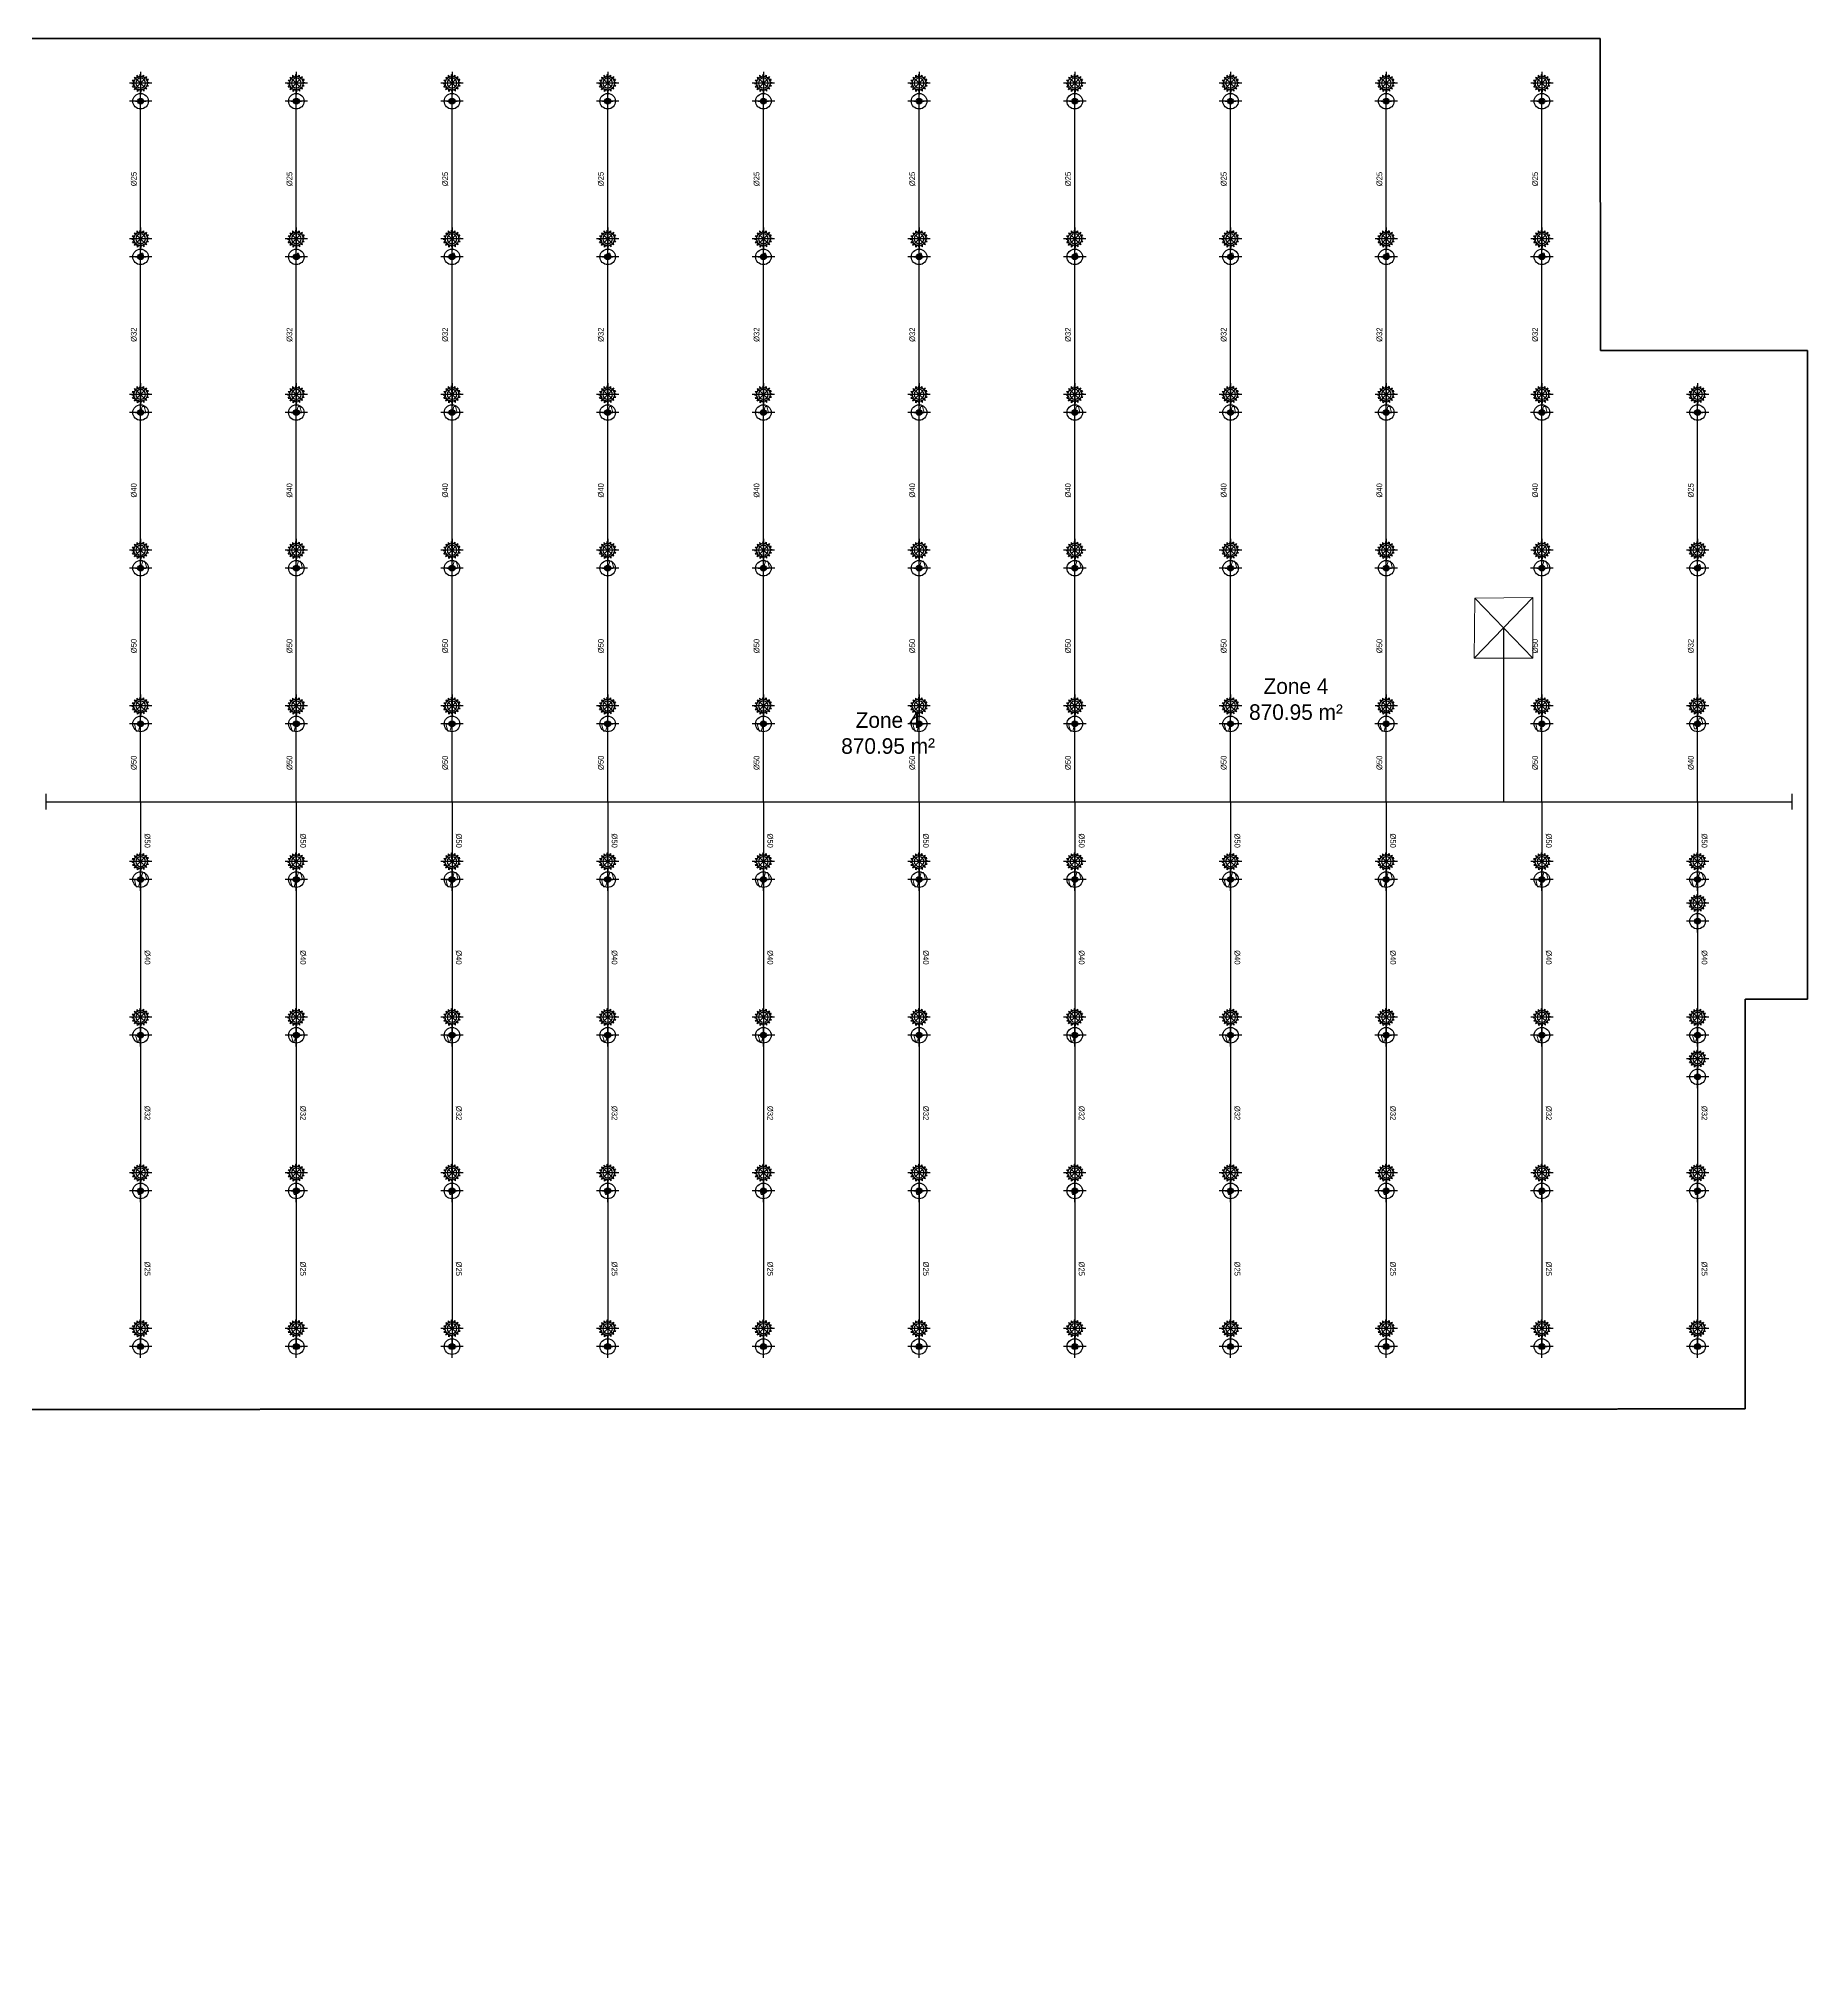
# Model space of a CAD drawing. Header units: millimetres. Extents: x 1706 to 534926, y -578380 to 27192.
# Drawn here: x 305003 to 339092, y -330616 to -293631 of the extents above; entities that cross this region are included whole.
import ezdxf

# ---------------------------------------------------------------- set-up
doc = ezdxf.new("R2010")
doc.units = ezdxf.units.MM
doc.linetypes.add('DASHDOT', pattern=[1, 0.5, -0.25, 0, -0.25])
doc.linetypes.add('DASHED', pattern=[19.05, 12.7, -6.35])
doc.layers.get('0').update_dxf_attribs({"color": 251})
for name, color, linetype in [('25∅', 1, 'DASHDOT'), ('floor boundary', 5, 'Continuous'), ('sprinkler - pipe branch', 1, 'Continuous'), ('sprinkler - pipe branch labels', 7, 'Continuous'), ('sprinkler - pipe branch markers', 8, 'Continuous'), ('sprinkler - pipe main', 1, 'Continuous'), ('sprinkler - pipe reducer', 30, 'Continuous'), ('sprinkler - sprinkler (above)', 4, 'Continuous'), ('sprinkler - zone label', 7, 'Continuous')]:
    doc.layers.add(name, color=color, linetype=linetype)
doc.layers.add('FF-PENDENT SPRINKLER', color=7, linetype='Continuous', true_color=0xcc0099)
doc.layers.add('McD-FIRE-SPRINKLER LINES', color=1, linetype='Continuous', lineweight=9)

# ---------------------------------------------------------------- blocks, each defined once
blk = doc.blocks.new('shaft')
at = {"layer": 'McD-FIRE-SPRINKLER LINES'}
blk.add_lwpolyline([(-550, 570), (-564, -585), (564, -585), (564, 584)], close=True, dxfattribs=at)
for points in [[(564, 584), (-564, -585)], [(-550, 570), (564, -585)]]:
    blk.add_lwpolyline(points, dxfattribs=at)
blk = doc.blocks.new('UPRIGHT SPRINKLER -68°C')
at = {"color": 5}
for p, q in [((-106, 3, 3), (-81, 13, 3)), ((-106, 3, 3), (-82, -7, 3)), ((-74, 76, 3), (-49, 65, 3)), ((-74, 76, 3), (-64, 51, 3)), ((3, 106, 3), (-9, 80, 3)), ((3, 106, 3), (13, 79, 3)), ((76, 74, 3), (49, 63, 3)), ((76, 74, 3), (65, 47, 3)), ((105, -3, 3), (79, 9, 3)), ((-76, -73, 3), (-66, -49, 3)), ((-76, -73, 3), (-53, -63, 3)), ((-4, -105, 3), (-13, -81, 3)), ((-4, -105, 3), (7, -81, 3)), ((72, -77, 3), (47, -66, 3)), ((72, -77, 3), (62, -51, 3)), ((105, -3, 3), (79, -13, 3))]:
    blk.add_line(p, q, dxfattribs=at)
at = {"color": 6}
for p, q in [((-1, -1, 3), (-106, 4, 3)), ((-96, 45, 3), (-78, 25, 3)), ((-96, 45, 3), (-69, 44, 3)), ((72, -77, 3), (-74, 76, 3)), ((-36, 100, 3), (-38, 72, 3)), ((-36, 100, 3), (-17, 79, 3)), ((-1, -1, 3), (3, 106, 3)), ((76, 74, 3), (-1, -1, 3)), ((43, 98, 3), (21, 77, 3)), ((43, 98, 3), (42, 68, 3)), ((99, 38, 3), (70, 39, 3)), ((99, 38, 3), (78, 18, 3)), ((-99, -35, 3), (-80, -18, 3)), ((-99, -35, 3), (-74, -36, 3)), ((-76, -73, 3), (-1, -1, 3)), ((-45, -95, 3), (-44, -70, 3)), ((-45, -95, 3), (-26, -78, 3)), ((-1, -1, 3), (-4, -105, 3)), ((-1, -1, 3), (105, -3, 3)), ((36, -98, 3), (19, -79, 3)), ((36, -98, 3), (38, -72, 3)), ((96, -43, 3), (69, -42, 3)), ((96, -43, 3), (77, -22, 3))]:
    blk.add_line(p, q, dxfattribs=at)
at = {"color": 5, "elevation": 3}
for points in [[(-1, -136), (-1, 135)], [(-137, -1), (135, -1)]]:
    blk.add_lwpolyline(points, dxfattribs=at)
at = {"color": 3}
blk.add_circle((-1, -1, 3), 59.2, dxfattribs=at)
at = {"color": 5}
for start, end in [(140.8422, 170.3714), (95.6315, 125.6992), (51.7639, 79.8685), (6.8313, 35.8146), (184.8407, 216.5012), (230.6178, 261.7138), (276.0216, 306.5945), (321.5184, 351.2266)]:
    blk.add_arc((-1, -1, 3), 81.1, start, end, dxfattribs=at)
blk = doc.blocks.new('PENDENT SPRINKLER (RG)')
at = {"linetype": 'Continuous', "extrusion": (0.000667552, -0.000166966, 1)}
h = blk.add_hatch(color=5, dxfattribs=at)
h.dxf.hatch_style = 1
edge = h.paths.add_edge_path()
edge.add_arc((0, 0), 56.7, 44.562, 404.562, ccw=False)
at = {"layer": '25∅', "linetype": 'Continuous', "extrusion": (0.000667552, -0.000166966, 1)}
h = blk.add_hatch(color=5, dxfattribs=at)
h.dxf.hatch_style = 1
edge = h.paths.add_edge_path()
edge.add_arc((0, 0), 56.7, 44.562, 404.562, ccw=False)
at = {"color": 222, "linetype": 'Continuous', "true_color": 0xcc0099, "extrusion": (0.000667073, -0.000166479, 1)}
for points in [[(0, -217), (0, 217)], [(-217, 0), (217, 0)]]:
    blk.add_lwpolyline(points, dxfattribs=at)
at = {"color": 222, "linetype": 'Continuous', "true_color": 0xcc0099, "extrusion": (0.000667552, -0.000166966, 1)}
blk.add_circle((0, 0), 150, dxfattribs=at)
at = {"color": 5, "linetype": 'Continuous', "extrusion": (0.000667552, -0.000166966, 1)}
blk.add_circle((0, 0), 56.7, dxfattribs=at)
at = {"layer": '25∅', "color": 5, "linetype": 'Continuous', "extrusion": (0.000667552, -0.000166966, 1)}
blk.add_circle((0, 0), 56.7, dxfattribs=at)
at = {"layer": 'FF-PENDENT SPRINKLER', "extrusion": (1.02436e-19, 0, -1), "xscale": 1.588226225829954, "yscale": 1.588226225829954, "zscale": 1.588226225829954}
blk.add_blockref('UPRIGHT SPRINKLER -68°C', (-346, 1, -4), dxfattribs=at)
blk = doc.blocks.new('reducer')
at = {"layer": 'McD-FIRE-SPRINKLER LINES'}
blk.add_lwpolyline([(16, 55), (33, 55), (48, 0), (0, 0)], close=True, dxfattribs=at)

msp = doc.modelspace()

# ---------------------------------------------------------------- linework, layer by layer
at = {"layer": 'floor boundary'}
msp.add_lwpolyline([(218479.997, -293630.746), (218479.997, -299642.747), (214491.998, -299646.032), (214491.998, -312142.747), (215691.997, -312142.747), (215691.997, -320042.746), (264462.784, -320045.747), (264541.957, -330615.509), (289041.997, -330615.509), (289041.997, -320054.747), (337892.001, -320042.746), (337892.001, -312142.747), (339091.998, -312142.747), (339091.998, -299642.747), (335103.997, -299642.747), (335091.997, -293630.746)], close=True, dxfattribs=at)
at = {"layer": 'floor boundary', "linetype": 'DASHED'}
for points in [[(337892.001, -320042.746), (337892.001, -312142.747), (339091.998, -312142.747), (339091.998, -299642.747), (335103.997, -299642.747), (335091.997, -293630.746), (304853.485, -293630.746), (304853.485, -320050.862)], [(304853.485, -320050.862), (304853.485, -293630.746), (335091.997, -293630.746), (335103.997, -299642.747), (339091.998, -299642.747), (339091.998, -312142.747), (337892.001, -312142.747), (337892.001, -320042.746)]]:
    msp.add_lwpolyline(points, close=True, dxfattribs=at)
at = {"layer": 'McD-FIRE-SPRINKLER LINES'}
msp.add_lwpolyline([(218479.997, -293630.746), (218479.997, -299642.747), (214491.998, -299646.032), (214491.998, -312142.747), (215691.997, -312142.747), (215691.997, -320042.746), (264462.784, -320045.747), (264541.957, -330615.509), (289041.997, -330615.509), (289041.997, -320054.747), (337892.001, -320042.746), (337892.001, -312142.747), (339091.998, -312142.747), (339091.998, -299642.747), (335103.997, -299642.747), (335091.997, -293630.746)], close=True, dxfattribs=at)
at = {"layer": 'sprinkler - pipe branch'}
for points in [[(306972.742, -297840.804), (306972.742, -294840.804)], [(309972.742, -297840.804), (309972.742, -294840.804)], [(312972.742, -297840.804), (312972.742, -294840.804)], [(315972.742, -297840.804), (315972.742, -294840.804)], [(318972.742, -297840.804), (318972.742, -294840.804)], [(321972.742, -297840.804), (321972.742, -294840.804)], [(324972.742, -297840.804), (324972.742, -294840.804)], [(327972.742, -297840.804), (327972.742, -294840.804)], [(330972.742, -297840.804), (330972.742, -294840.804)], [(333972.742, -297840.804), (333972.742, -294840.804)], [(306972.742, -300840.804), (306972.742, -297840.804)], [(309972.742, -300840.804), (309972.742, -297840.804)], [(312972.742, -300840.804), (312972.742, -297840.804)], [(315972.742, -300840.804), (315972.742, -297840.804)], [(318972.742, -300840.804), (318972.742, -297840.804)], [(321972.742, -300840.804), (321972.742, -297840.804)], [(324972.742, -300840.804), (324972.742, -297840.804)], [(327972.742, -300840.804), (327972.742, -297840.804)], [(330972.742, -300840.804), (330972.742, -297840.804)], [(333972.742, -300840.804), (333972.742, -297840.804)], [(306972.742, -303840.804), (306972.742, -300840.804)], [(309972.742, -303840.804), (309972.742, -300840.804)], [(312972.742, -303840.804), (312972.742, -300840.804)], [(315972.742, -303840.804), (315972.742, -300840.804)], [(318972.742, -303840.804), (318972.742, -300840.804)], [(321972.742, -303840.804), (321972.742, -300840.804)], [(324972.742, -303840.804), (324972.742, -300840.804)], [(327972.742, -303840.804), (327972.742, -300840.804)], [(330972.742, -303840.804), (330972.742, -300840.804)], [(333972.742, -303840.804), (333972.742, -300840.804)], [(336972.742, -303840.804), (336972.742, -300840.804)], [(306972.742, -306840.804), (306972.742, -303840.804)], [(309972.742, -306840.804), (309972.742, -303840.804)], [(312972.742, -306840.804), (312972.742, -303840.804)], [(315972.742, -306840.804), (315972.742, -303840.804)], [(318972.742, -306840.804), (318972.742, -303840.804)], [(321972.742, -306840.804), (321972.742, -303840.804)], [(324972.742, -306840.804), (324972.742, -303840.804)], [(327972.742, -306840.804), (327972.742, -303840.804)], [(330972.742, -306840.804), (330972.742, -303840.804)], [(333972.742, -306840.804), (333972.742, -303840.804)], [(336972.742, -306840.804), (336972.742, -303840.804)], [(306972.742, -308340.804), (306972.742, -306840.804)], [(309972.742, -308340.804), (309972.742, -306840.804)], [(312972.742, -308340.804), (312972.742, -306840.804)], [(315972.742, -308340.804), (315972.742, -306840.804)], [(318972.742, -308340.804), (318972.742, -306840.804)], [(321972.742, -308340.804), (321972.742, -306840.804)], [(324972.742, -308340.804), (324972.742, -306840.804)], [(327972.742, -308340.804), (327972.742, -306840.804)], [(330972.742, -308340.804), (330972.742, -306840.804)], [(333972.742, -308340.804), (333972.742, -306840.804)], [(336972.742, -308340.804), (336972.742, -306840.804)], [(306972.742, -308340.804), (306972.742, -309840.804)], [(309972.742, -308340.804), (309972.742, -309840.804)], [(312972.742, -308340.804), (312972.742, -309840.804)], [(315972.742, -308340.804), (315972.742, -309840.804)], [(318972.742, -308340.804), (318972.742, -309840.804)], [(321972.742, -308340.804), (321972.742, -309840.804)], [(324972.742, -308340.804), (324972.742, -309840.804)], [(327972.742, -308340.804), (327972.742, -309840.804)], [(330972.742, -308340.804), (330972.742, -309840.804)], [(333972.742, -308340.804), (333972.742, -309840.804)], [(336972.742, -308340.804), (336972.742, -309840.804)], [(306972.742, -309840.804), (306972.742, -312840.804)], [(309972.742, -309840.804), (309972.742, -312840.804)], [(312972.742, -309840.804), (312972.742, -312840.804)], [(315972.742, -309840.804), (315972.742, -312840.804)], [(318972.742, -309840.804), (318972.742, -312840.804)], [(321972.742, -309840.804), (321972.742, -312840.804)], [(324972.742, -309840.804), (324972.742, -312840.804)], [(327972.742, -309840.804), (327972.742, -312840.804)], [(330972.742, -309840.804), (330972.742, -312840.804)], [(333972.742, -309840.804), (333972.742, -312840.804)], [(336972.742, -309840.804), (336972.742, -312840.804)], [(306972.742, -312840.804), (306972.742, -315840.804)], [(309972.742, -312840.804), (309972.742, -315840.804)], [(312972.742, -312840.804), (312972.742, -315840.804)], [(315972.742, -312840.804), (315972.742, -315840.804)], [(318972.742, -312840.804), (318972.742, -315840.804)], [(321972.742, -312840.804), (321972.742, -315840.804)], [(324972.742, -312840.804), (324972.742, -315840.804)], [(327972.742, -312840.804), (327972.742, -315840.804)], [(330972.742, -312840.804), (330972.742, -315840.804)], [(333972.742, -312840.804), (333972.742, -315840.804)], [(336972.742, -312840.804), (336972.742, -315840.804)], [(306972.742, -315840.804), (306972.742, -318840.804)], [(309972.742, -315840.804), (309972.742, -318840.804)], [(312972.742, -315840.804), (312972.742, -318840.804)], [(315972.742, -315840.804), (315972.742, -318840.804)], [(318972.742, -315840.804), (318972.742, -318840.804)], [(321972.742, -315840.804), (321972.742, -318840.804)], [(324972.742, -315840.804), (324972.742, -318840.804)], [(327972.742, -315840.804), (327972.742, -318840.804)], [(330972.742, -315840.804), (330972.742, -318840.804)], [(333972.742, -315840.804), (333972.742, -318840.804)], [(336972.742, -315840.804), (336972.742, -318840.804)]]:
    msp.add_lwpolyline(points, dxfattribs=at)
at = {"layer": 'sprinkler - pipe branch markers'}
for p, q in [((306872.742, -294840.804), (307072.742, -294840.804)), ((309872.742, -294840.804), (310072.742, -294840.804)), ((312872.742, -294840.804), (313072.742, -294840.804)), ((315872.742, -294840.804), (316072.742, -294840.804)), ((318872.742, -294840.804), (319072.742, -294840.804)), ((321872.742, -294840.804), (322072.742, -294840.804)), ((324872.742, -294840.804), (325072.742, -294840.804)), ((327872.742, -294840.804), (328072.742, -294840.804)), ((330872.742, -294840.804), (331072.742, -294840.804)), ((333872.742, -294840.804), (334072.742, -294840.804)), ((306872.742, -297840.804), (307072.742, -297840.804)), ((309872.742, -297840.804), (310072.742, -297840.804)), ((312872.742, -297840.804), (313072.742, -297840.804)), ((315872.742, -297840.804), (316072.742, -297840.804)), ((318872.742, -297840.804), (319072.742, -297840.804)), ((321872.742, -297840.804), (322072.742, -297840.804)), ((324872.742, -297840.804), (325072.742, -297840.804)), ((327872.742, -297840.804), (328072.742, -297840.804)), ((330872.742, -297840.804), (331072.742, -297840.804)), ((333872.742, -297840.804), (334072.742, -297840.804)), ((306872.742, -300840.804), (307072.742, -300840.804)), ((309872.742, -300840.804), (310072.742, -300840.804)), ((312872.742, -300840.804), (313072.742, -300840.804)), ((315872.742, -300840.804), (316072.742, -300840.804)), ((318872.742, -300840.804), (319072.742, -300840.804)), ((321872.742, -300840.804), (322072.742, -300840.804)), ((324872.742, -300840.804), (325072.742, -300840.804)), ((327872.742, -300840.804), (328072.742, -300840.804)), ((330872.742, -300840.804), (331072.742, -300840.804)), ((333872.742, -300840.804), (334072.742, -300840.804)), ((336872.742, -300840.804), (337072.742, -300840.804)), ((306872.742, -303840.804), (307072.742, -303840.804)), ((309872.742, -303840.804), (310072.742, -303840.804)), ((312872.742, -303840.804), (313072.742, -303840.804)), ((315872.742, -303840.804), (316072.742, -303840.804)), ((318872.742, -303840.804), (319072.742, -303840.804)), ((321872.742, -303840.804), (322072.742, -303840.804)), ((324872.742, -303840.804), (325072.742, -303840.804)), ((327872.742, -303840.804), (328072.742, -303840.804)), ((330872.742, -303840.804), (331072.742, -303840.804)), ((333872.742, -303840.804), (334072.742, -303840.804)), ((336872.742, -303840.804), (337072.742, -303840.804)), ((306872.742, -306840.804), (307072.742, -306840.804)), ((309872.742, -306840.804), (310072.742, -306840.804)), ((312872.742, -306840.804), (313072.742, -306840.804)), ((315872.742, -306840.804), (316072.742, -306840.804)), ((318872.742, -306840.804), (319072.742, -306840.804)), ((321872.742, -306840.804), (322072.742, -306840.804)), ((324872.742, -306840.804), (325072.742, -306840.804)), ((327872.742, -306840.804), (328072.742, -306840.804)), ((330872.742, -306840.804), (331072.742, -306840.804)), ((333872.742, -306840.804), (334072.742, -306840.804)), ((336872.742, -306840.804), (337072.742, -306840.804)), ((306872.742, -309840.804), (307072.742, -309840.804)), ((309872.742, -309840.804), (310072.742, -309840.804)), ((312872.742, -309840.804), (313072.742, -309840.804)), ((315872.742, -309840.804), (316072.742, -309840.804)), ((318872.742, -309840.804), (319072.742, -309840.804)), ((321872.742, -309840.804), (322072.742, -309840.804)), ((324872.742, -309840.804), (325072.742, -309840.804)), ((327872.742, -309840.804), (328072.742, -309840.804)), ((330872.742, -309840.804), (331072.742, -309840.804)), ((333872.742, -309840.804), (334072.742, -309840.804)), ((336872.742, -309840.804), (337072.742, -309840.804)), ((306872.742, -312840.804), (307072.742, -312840.804)), ((309872.742, -312840.804), (310072.742, -312840.804)), ((312872.742, -312840.804), (313072.742, -312840.804)), ((315872.742, -312840.804), (316072.742, -312840.804)), ((318872.742, -312840.804), (319072.742, -312840.804)), ((321872.742, -312840.804), (322072.742, -312840.804)), ((324872.742, -312840.804), (325072.742, -312840.804)), ((327872.742, -312840.804), (328072.742, -312840.804)), ((330872.742, -312840.804), (331072.742, -312840.804)), ((333872.742, -312840.804), (334072.742, -312840.804)), ((336872.742, -312840.804), (337072.742, -312840.804)), ((306872.742, -315840.804), (307072.742, -315840.804)), ((309872.742, -315840.804), (310072.742, -315840.804)), ((312872.742, -315840.804), (313072.742, -315840.804)), ((315872.742, -315840.804), (316072.742, -315840.804)), ((318872.742, -315840.804), (319072.742, -315840.804)), ((321872.742, -315840.804), (322072.742, -315840.804)), ((324872.742, -315840.804), (325072.742, -315840.804)), ((327872.742, -315840.804), (328072.742, -315840.804)), ((330872.742, -315840.804), (331072.742, -315840.804)), ((333872.742, -315840.804), (334072.742, -315840.804)), ((336872.742, -315840.804), (337072.742, -315840.804)), ((306872.742, -318840.804), (307072.742, -318840.804)), ((309872.742, -318840.804), (310072.742, -318840.804)), ((312872.742, -318840.804), (313072.742, -318840.804)), ((315872.742, -318840.804), (316072.742, -318840.804)), ((318872.742, -318840.804), (319072.742, -318840.804)), ((321872.742, -318840.804), (322072.742, -318840.804)), ((324872.742, -318840.804), (325072.742, -318840.804)), ((327872.742, -318840.804), (328072.742, -318840.804)), ((330872.742, -318840.804), (331072.742, -318840.804)), ((333872.742, -318840.804), (334072.742, -318840.804)), ((336872.742, -318840.804), (337072.742, -318840.804))]:
    msp.add_line(p, q, dxfattribs=at)
at = {"layer": 'sprinkler - pipe main'}
for points in [[(333231.246, -304989.357), (333231.246, -308340.804)], [(333231.246, -304989.357), (333231.246, -308340.804)], [(305153.485, -308490.804), (305153.485, -308190.804)], [(305153.485, -308490.804), (305153.485, -308190.804)], [(305153.485, -308340.804), (338791.998, -308340.804)], [(305153.485, -308340.804), (338791.998, -308340.804)], [(338791.998, -308490.804), (338791.998, -308190.804)], [(338791.998, -308490.804), (338791.998, -308190.804)]]:
    msp.add_lwpolyline(points, dxfattribs=at)

# ---------------------------------------------------------------- block references
at = {"layer": 'McD-FIRE-SPRINKLER LINES'}
msp.add_blockref('shaft', (333231.246, -304989.357), dxfattribs=at)
at = {"layer": 'sprinkler - pipe reducer', "color": 30}
for p, xscale, yscale, zscale in [((306972.742, -297840.804), 1.271941932564014, 1.271941932564014, 1.271941932564014), ((309972.742, -297840.804), 1.271941932564014, 1.271941932564014, 1.271941932564014), ((312972.742, -297840.804), 1.271941932564014, 1.271941932564014, 1.271941932564014), ((315972.742, -297840.804), 1.271941932564014, 1.271941932564014, 1.271941932564014), ((318972.742, -297840.804), 1.271941932564014, 1.271941932564014, 1.271941932564014), ((321972.742, -297840.804), 1.271941932564014, 1.271941932564014, 1.271941932564014), ((324972.742, -297840.804), 1.271941932564014, 1.271941932564014, 1.271941932564014), ((327972.742, -297840.804), 1.271941932564014, 1.271941932564014, 1.271941932564014), ((330972.742, -297840.804), 1.271941932564014, 1.271941932564014, 1.271941932564014), ((333972.742, -297840.804), 1.271941932564014, 1.271941932564014, 1.271941932564014), ((306972.742, -300840.804), 2.061508256296826, 2.061508256296826, 2.061508256296826), ((309972.742, -300840.804), 2.061508256296826, 2.061508256296826, 2.061508256296826), ((312972.742, -300840.804), 2.061508256296826, 2.061508256296826, 2.061508256296826), ((315972.742, -300840.804), 2.061508256296826, 2.061508256296826, 2.061508256296826), ((318972.742, -300840.804), 2.061508256296826, 2.061508256296826, 2.061508256296826), ((321972.742, -300840.804), 2.061508256296826, 2.061508256296826, 2.061508256296826), ((324972.742, -300840.804), 2.061508256296826, 2.061508256296826, 2.061508256296826), ((327972.742, -300840.804), 2.061508256296826, 2.061508256296826, 2.061508256296826), ((330972.742, -300840.804), 2.061508256296826, 2.061508256296826, 2.061508256296826), ((333972.742, -300840.804), 2.061508256296826, 2.061508256296826, 2.061508256296826), ((306972.742, -303840.804), 2.5, 2.5, 2.5), ((309972.742, -303840.804), 2.5, 2.5, 2.5), ((312972.742, -303840.804), 2.5, 2.5, 2.5), ((315972.742, -303840.804), 2.5, 2.5, 2.5), ((318972.742, -303840.804), 2.5, 2.5, 2.5), ((321972.742, -303840.804), 2.5, 2.5, 2.5), ((324972.742, -303840.804), 2.5, 2.5, 2.5), ((327972.742, -303840.804), 2.5, 2.5, 2.5), ((330972.742, -303840.804), 2.5, 2.5, 2.5), ((333972.742, -303840.804), 2.5, 2.5, 2.5), ((336972.742, -303840.804), 1.271941932564014, 1.271941932564014, 1.271941932564014), ((336972.742, -306840.804), 2.061508256296826, 2.061508256296826, 2.061508256296826), ((306972.742, -309840.804), 2.5, 2.5, 2.5), ((309972.742, -309840.804), 2.5, 2.5, 2.5), ((312972.742, -309840.804), 2.5, 2.5, 2.5), ((315972.742, -309840.804), 2.5, 2.5, 2.5), ((318972.742, -309840.804), 2.5, 2.5, 2.5), ((321972.742, -309840.804), 2.5, 2.5, 2.5), ((324972.742, -309840.804), 2.5, 2.5, 2.5), ((327972.742, -309840.804), 2.5, 2.5, 2.5), ((330972.742, -309840.804), 2.5, 2.5, 2.5), ((333972.742, -309840.804), 2.5, 2.5, 2.5), ((336972.742, -309840.804), 2.5, 2.5, 2.5)]:
    msp.add_blockref('reducer', p, dxfattribs=dict(at, xscale=xscale, yscale=yscale, zscale=zscale))
at = {"layer": 'sprinkler - pipe reducer', "color": 30, "rotation": 180}
for p, xscale, yscale, zscale in [((306972.742, -306840.804), 2.5, 2.5, 2.5), ((309972.742, -306840.804), 2.5, 2.5, 2.5), ((312972.742, -306840.804), 2.5, 2.5, 2.5), ((315972.742, -306840.804), 2.5, 2.5, 2.5), ((318972.742, -306840.804), 2.5, 2.5, 2.5), ((321972.742, -306840.804), 2.5, 2.5, 2.5), ((324972.742, -306840.804), 2.5, 2.5, 2.5), ((327972.742, -306840.804), 2.5, 2.5, 2.5), ((330972.742, -306840.804), 2.5, 2.5, 2.5), ((333972.742, -306840.804), 2.5, 2.5, 2.5), ((336972.742, -306840.804), 1.765756799923288, 1.765756799923288, 1.765756799923288), ((306972.742, -309840.804), 2.5, 2.5, 2.5), ((309972.742, -309840.804), 2.5, 2.5, 2.5), ((312972.742, -309840.804), 2.5, 2.5, 2.5), ((315972.742, -309840.804), 2.5, 2.5, 2.5), ((318972.742, -309840.804), 2.5, 2.5, 2.5), ((321972.742, -309840.804), 2.5, 2.5, 2.5), ((324972.742, -309840.804), 2.5, 2.5, 2.5), ((327972.742, -309840.804), 2.5, 2.5, 2.5), ((330972.742, -309840.804), 2.5, 2.5, 2.5), ((333972.742, -309840.804), 2.5, 2.5, 2.5), ((336972.742, -309840.804), 2.5, 2.5, 2.5), ((306972.742, -312840.804), 2.061508256296826, 2.061508256296826, 2.061508256296826), ((309972.742, -312840.804), 2.061508256296826, 2.061508256296826, 2.061508256296826), ((312972.742, -312840.804), 2.061508256296826, 2.061508256296826, 2.061508256296826), ((315972.742, -312840.804), 2.061508256296826, 2.061508256296826, 2.061508256296826), ((318972.742, -312840.804), 2.061508256296826, 2.061508256296826, 2.061508256296826), ((321972.742, -312840.804), 2.061508256296826, 2.061508256296826, 2.061508256296826), ((324972.742, -312840.804), 2.061508256296826, 2.061508256296826, 2.061508256296826), ((327972.742, -312840.804), 2.061508256296826, 2.061508256296826, 2.061508256296826), ((330972.742, -312840.804), 2.061508256296826, 2.061508256296826, 2.061508256296826), ((333972.742, -312840.804), 2.061508256296826, 2.061508256296826, 2.061508256296826), ((336972.742, -312840.804), 2.061508256296826, 2.061508256296826, 2.061508256296826), ((306972.742, -315840.804), 1.271941932564014, 1.271941932564014, 1.271941932564014), ((309972.742, -315840.804), 1.271941932564014, 1.271941932564014, 1.271941932564014), ((312972.742, -315840.804), 1.271941932564014, 1.271941932564014, 1.271941932564014), ((315972.742, -315840.804), 1.271941932564014, 1.271941932564014, 1.271941932564014), ((318972.742, -315840.804), 1.271941932564014, 1.271941932564014, 1.271941932564014), ((321972.742, -315840.804), 1.271941932564014, 1.271941932564014, 1.271941932564014), ((324972.742, -315840.804), 1.271941932564014, 1.271941932564014, 1.271941932564014), ((327972.742, -315840.804), 1.271941932564014, 1.271941932564014, 1.271941932564014), ((330972.742, -315840.804), 1.271941932564014, 1.271941932564014, 1.271941932564014), ((333972.742, -315840.804), 1.271941932564014, 1.271941932564014, 1.271941932564014), ((336972.742, -315840.804), 1.271941932564014, 1.271941932564014, 1.271941932564014)]:
    msp.add_blockref('reducer', p, dxfattribs=dict(at, xscale=xscale, yscale=yscale, zscale=zscale))
at = {"layer": 'sprinkler - sprinkler (above)', "rotation": 90}
for p in [(306972.742, -294840.804), (309972.742, -294840.804), (312972.742, -294840.804), (315972.742, -294840.804), (318972.742, -294840.804), (321972.742, -294840.804), (324972.742, -294840.804), (327972.742, -294840.804), (330972.742, -294840.804), (333972.742, -294840.804), (306972.742, -297840.804), (309972.742, -297840.804), (312972.742, -297840.804), (315972.742, -297840.804), (318972.742, -297840.804), (321972.742, -297840.804), (324972.742, -297840.804), (327972.742, -297840.804), (330972.742, -297840.804), (333972.742, -297840.804), (306972.742, -300840.804), (309972.742, -300840.804), (312972.742, -300840.804), (315972.742, -300840.804), (318972.742, -300840.804), (321972.742, -300840.804), (324972.742, -300840.804), (327972.742, -300840.804), (330972.742, -300840.804), (333972.742, -300840.804), (336972.742, -300840.804), (306972.742, -303840.804), (309972.742, -303840.804), (312972.742, -303840.804), (315972.742, -303840.804), (318972.742, -303840.804), (321972.742, -303840.804), (324972.742, -303840.804), (327972.742, -303840.804), (330972.742, -303840.804), (333972.742, -303840.804), (336972.742, -303840.804), (306972.742, -306840.804), (309972.742, -306840.804), (312972.742, -306840.804), (315972.742, -306840.804), (318972.742, -306840.804), (321972.742, -306840.804), (324972.742, -306840.804), (327972.742, -306840.804), (330972.742, -306840.804), (333972.742, -306840.804), (336972.742, -306840.804), (306972.742, -309840.804), (309972.742, -309840.804), (312972.742, -309840.804), (315972.742, -309840.804), (318972.742, -309840.804), (321972.742, -309840.804), (324972.742, -309840.804), (327972.742, -309840.804), (330972.742, -309840.804), (333972.742, -309840.804), (336972.742, -309840.804), (336972.742, -310642.747), (306972.742, -312840.804), (309972.742, -312840.804), (312972.742, -312840.804), (315972.742, -312840.804), (318972.742, -312840.804), (321972.742, -312840.804), (324972.742, -312840.804), (327972.742, -312840.804), (330972.742, -312840.804), (333972.742, -312840.804), (336972.742, -312840.804), (336972.742, -313642.747), (306972.742, -315840.804), (309972.742, -315840.804), (312972.742, -315840.804), (315972.742, -315840.804), (318972.742, -315840.804), (321972.742, -315840.804), (324972.742, -315840.804), (327972.742, -315840.804), (330972.742, -315840.804), (333972.742, -315840.804), (336972.742, -315840.804), (306972.742, -318840.804), (309972.742, -318840.804), (312972.742, -318840.804), (315972.742, -318840.804), (318972.742, -318840.804), (321972.742, -318840.804), (324972.742, -318840.804), (327972.742, -318840.804), (330972.742, -318840.804), (333972.742, -318840.804), (336972.742, -318840.804)]:
    msp.add_blockref('PENDENT SPRINKLER (RG)', p, dxfattribs=at)

# ---------------------------------------------------------------- texts
at = {"layer": 'sprinkler - pipe branch labels', "char_height": 110, "attachment_point": 5}
for s, insert, rotation in [('Ø25', (306842.742, -296340.804), 90), ('Ø25', (309842.742, -296340.804), 90), ('Ø25', (312842.742, -296340.804), 90), ('Ø25', (315842.742, -296340.804), 90), ('Ø25', (318842.742, -296340.804), 90), ('Ø25', (321842.742, -296340.804), 90), ('Ø25', (324842.742, -296340.804), 90), ('Ø25', (327842.742, -296340.804), 90), ('Ø25', (330842.742, -296340.804), 90), ('Ø25', (333842.742, -296340.804), 90), ('Ø32', (306842.742, -299340.804), 90), ('Ø32', (309842.742, -299340.804), 90), ('Ø32', (312842.742, -299340.804), 90), ('Ø32', (315842.742, -299340.804), 90), ('Ø32', (318842.742, -299340.804), 90), ('Ø32', (321842.742, -299340.804), 90), ('Ø32', (324842.742, -299340.804), 90), ('Ø32', (327842.742, -299340.804), 90), ('Ø32', (330842.742, -299340.804), 90), ('Ø32', (333842.742, -299340.804), 90), ('Ø40', (306842.742, -302340.804), 90), ('Ø40', (309842.742, -302340.804), 90), ('Ø40', (312842.742, -302340.804), 90), ('Ø40', (315842.742, -302340.804), 90), ('Ø40', (318842.742, -302340.804), 90), ('Ø40', (321842.742, -302340.804), 90), ('Ø40', (324842.742, -302340.804), 90), ('Ø40', (327842.742, -302340.804), 90), ('Ø40', (330842.742, -302340.804), 90), ('Ø40', (333842.742, -302340.804), 90), ('Ø25', (336842.742, -302340.804), 90), ('Ø50', (306842.742, -305340.804), 90), ('Ø50', (309842.742, -305340.804), 90), ('Ø50', (312842.742, -305340.804), 90), ('Ø50', (315842.742, -305340.804), 90), ('Ø50', (318842.742, -305340.804), 90), ('Ø50', (321842.742, -305340.804), 90), ('Ø50', (324842.742, -305340.804), 90), ('Ø50', (327842.742, -305340.804), 90), ('Ø50', (330842.742, -305340.804), 90), ('Ø50', (333842.742, -305340.804), 90), ('Ø32', (336842.742, -305340.804), 90), ('Ø50', (306842.742, -307590.804), 90), ('Ø50', (309842.742, -307590.804), 90), ('Ø50', (312842.742, -307590.804), 90), ('Ø50', (315842.742, -307590.804), 90), ('Ø50', (318842.742, -307590.804), 90), ('Ø50', (321842.742, -307590.804), 90), ('Ø50', (324842.742, -307590.804), 90), ('Ø50', (327842.742, -307590.804), 90), ('Ø50', (330842.742, -307590.804), 90), ('Ø50', (333842.742, -307590.804), 90), ('Ø40', (336842.742, -307590.804), 90), ('Ø50', (307102.742, -309090.804), 270), ('Ø50', (310102.742, -309090.804), 270), ('Ø50', (313102.742, -309090.804), 270), ('Ø50', (316102.742, -309090.804), 270), ('Ø50', (319102.742, -309090.804), 270), ('Ø50', (322102.742, -309090.804), 270), ('Ø50', (325102.742, -309090.804), 270), ('Ø50', (328102.742, -309090.804), 270), ('Ø50', (331102.742, -309090.804), 270), ('Ø50', (334102.742, -309090.804), 270), ('Ø50', (337102.742, -309090.804), 270), ('Ø40', (307102.742, -311340.804), 270), ('Ø40', (310102.742, -311340.804), 270), ('Ø40', (313102.742, -311340.804), 270), ('Ø40', (316102.742, -311340.804), 270), ('Ø40', (319102.742, -311340.804), 270), ('Ø40', (322102.742, -311340.804), 270), ('Ø40', (325102.742, -311340.804), 270), ('Ø40', (328102.742, -311340.804), 270), ('Ø40', (331102.742, -311340.804), 270), ('Ø40', (334102.742, -311340.804), 270), ('Ø40', (337102.742, -311340.804), 270), ('Ø32', (307102.742, -314340.804), 270), ('Ø32', (310102.742, -314340.804), 270), ('Ø32', (313102.742, -314340.804), 270), ('Ø32', (316102.742, -314340.804), 270), ('Ø32', (319102.742, -314340.804), 270), ('Ø32', (322102.742, -314340.804), 270), ('Ø32', (325102.742, -314340.804), 270), ('Ø32', (328102.742, -314340.804), 270), ('Ø32', (331102.742, -314340.804), 270), ('Ø32', (334102.742, -314340.804), 270), ('Ø32', (337102.742, -314340.804), 270), ('Ø25', (307102.742, -317340.804), 270), ('Ø25', (310102.742, -317340.804), 270), ('Ø25', (313102.742, -317340.804), 270), ('Ø25', (316102.742, -317340.804), 270), ('Ø25', (319102.742, -317340.804), 270), ('Ø25', (322102.742, -317340.804), 270), ('Ø25', (325102.742, -317340.804), 270), ('Ø25', (328102.742, -317340.804), 270), ('Ø25', (331102.742, -317340.804), 270), ('Ø25', (334102.742, -317340.804), 270), ('Ø25', (337102.742, -317340.804), 270)]:
    msp.add_mtext(s, dxfattribs=dict(at, insert=insert, rotation=rotation))
at = {"layer": 'sprinkler - zone label', "color": 7, "char_height": 300, "attachment_point": 5}
for insert in [(329233.87, -306365.761), (321375.077, -307019.285)]:
    msp.add_mtext('Zone 4\\P870.95 m²', dxfattribs=dict(at, insert=insert))

doc.saveas('drawing.dxf')
